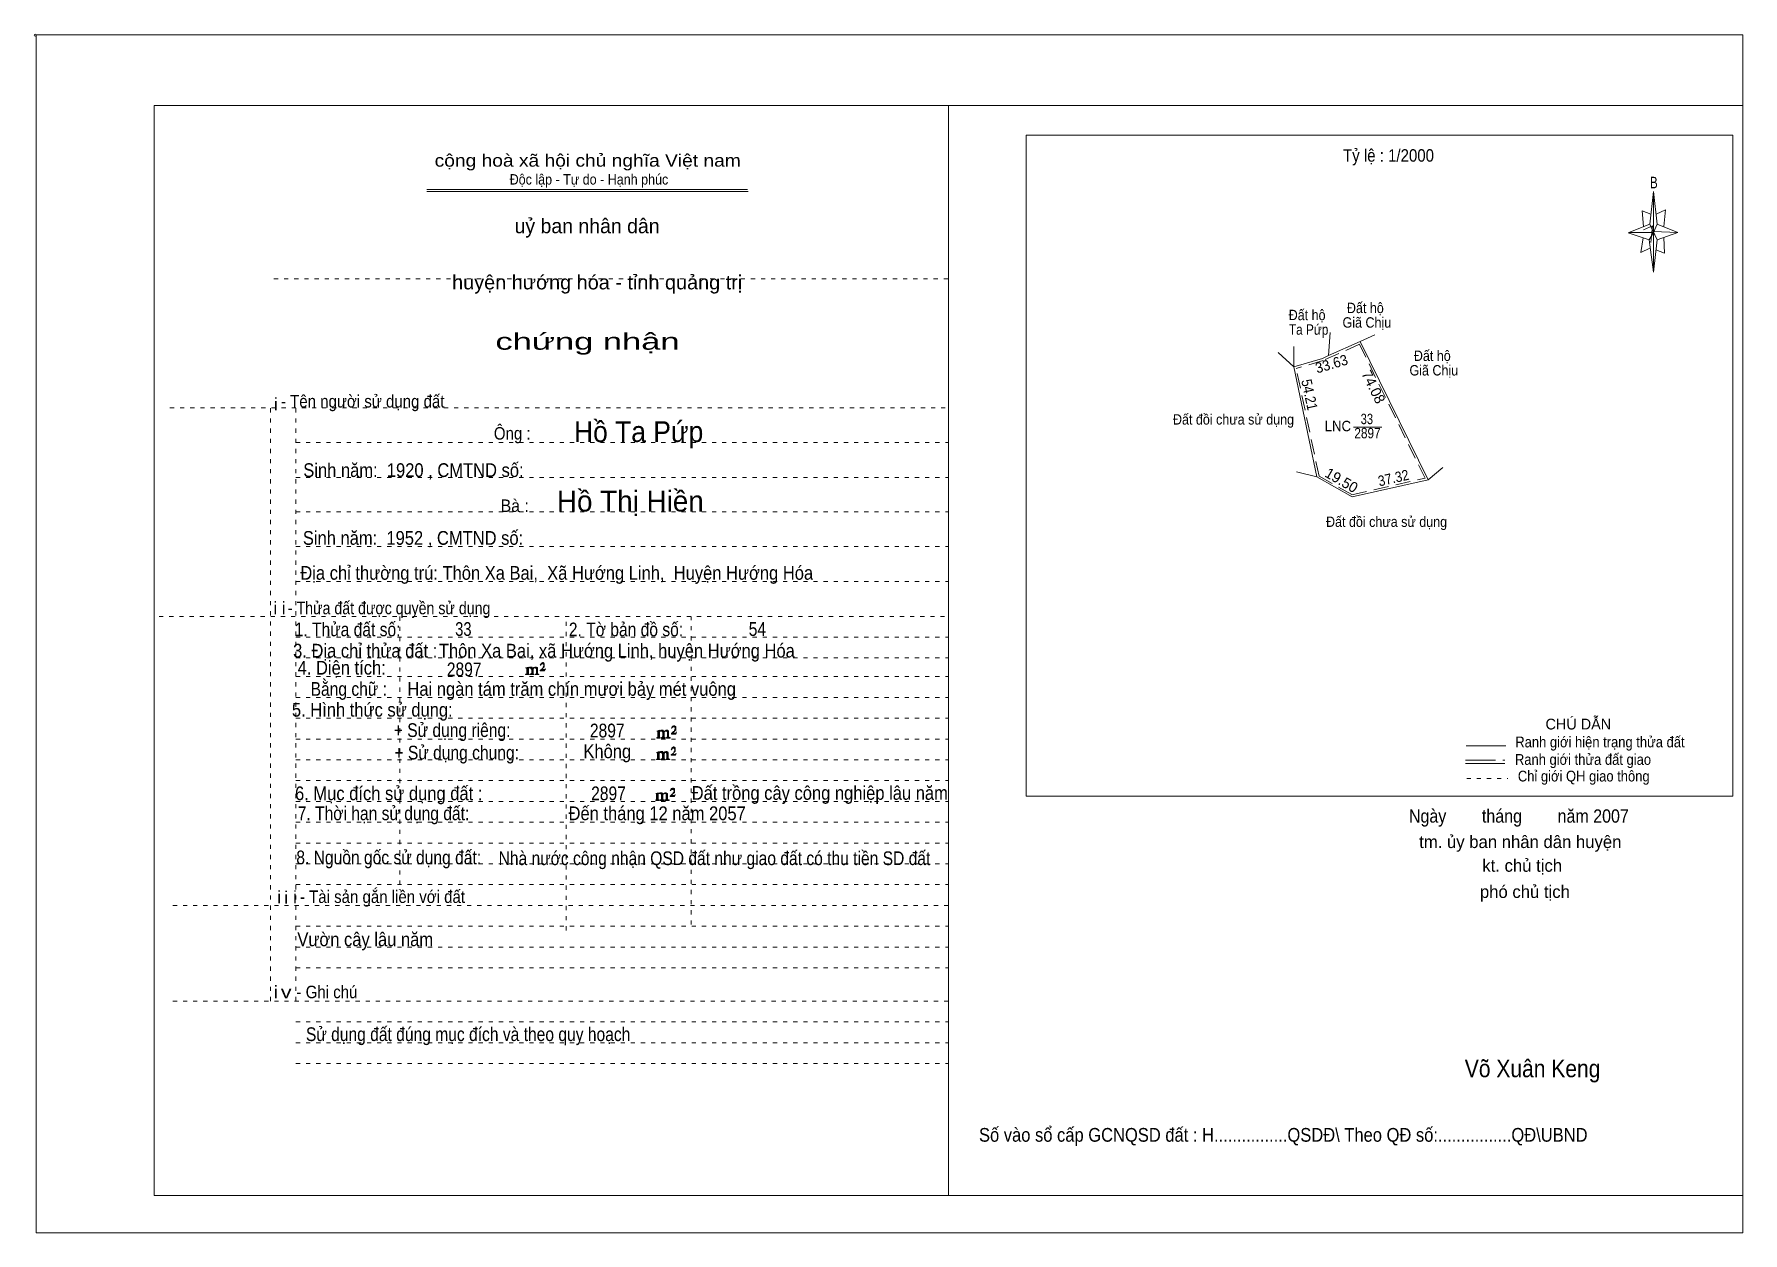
# Model space of a CAD drawing. Header units: centimetres. Extents: x -1.6 to 39.5, y -3.3 to 25.5.
import ezdxf
from ezdxf.enums import TextEntityAlignment as Align

# ---------------------------------------------------------------- set-up
doc = ezdxf.new("R2010")
doc.units = ezdxf.units.CM
doc.header["$LTSCALE"] = 0.12
for name, pattern in [('DOTTED', [1.5, 0.3, -1.2]), ('LONG_DASHED', [7.5, 6, -1.5]), ('MEDIUM_DASHED', [4.5, 3, -1.5])]:
    doc.linetypes.add(name, pattern=pattern)
for name, color, linetype, lineweight in [('1', 7, 'DOTTED', 13), ('10', 7, 'Continuous', 13), ('4', 7, 'Continuous', 13), ('5', 7, 'Continuous', 13), ('50', 7, 'Continuous', 13)]:
    doc.layers.add(name, color=color, linetype=linetype, lineweight=lineweight)

msp = doc.modelspace()

# ---------------------------------------------------------------- hatches: boundary and pattern name
at = {"layer": '50'}
for points in [[(10.27, 10.13), (10.27, 10.12), (10.27, 10.11), (10.25, 10.11), (10.24, 10.11), (10.24, 10.1), (10.33, 10.1), (10.33, 10.11), (10.32, 10.11), (10.31, 10.11), (10.31, 10.12), (10.31, 10.13), (10.31, 10.24), (10.31, 10.25), (10.32, 10.26), (10.34, 10.26), (10.35, 10.26), (10.36, 10.26), (10.37, 10.25), (10.39, 10.22), (10.39, 10.13), (10.37, 10.12), (10.37, 10.11), (10.36, 10.11), (10.35, 10.11), (10.35, 10.1), (10.44, 10.1), (10.44, 10.11), (10.43, 10.11), (10.42, 10.11), (10.42, 10.12), (10.42, 10.13), (10.42, 10.24), (10.44, 10.26), (10.45, 10.26), (10.46, 10.26), (10.49, 10.26), (10.49, 10.25), (10.5, 10.24), (10.5, 10.22), (10.5, 10.13), (10.5, 10.12), (10.49, 10.11), (10.49, 10.11), (10.47, 10.11), (10.47, 10.1), (10.56, 10.1), (10.56, 10.11), (10.55, 10.11), (10.54, 10.11), (10.53, 10.12), (10.53, 10.13), (10.53, 10.2), (10.53, 10.25), (10.53, 10.26), (10.52, 10.27), (10.5, 10.28), (10.47, 10.28), (10.46, 10.28), (10.44, 10.27), (10.41, 10.25), (10.41, 10.26), (10.4, 10.28), (10.39, 10.28), (10.37, 10.28), (10.35, 10.28), (10.34, 10.28), (10.32, 10.26), (10.31, 10.26), (10.31, 10.25), (10.31, 10.25), (10.31, 10.26), (10.31, 10.28), (10.24, 10.26), (10.24, 10.26), (10.25, 10.26), (10.27, 10.25), (10.27, 10.24), (10.27, 10.23)], [(10.69, 10.19), (10.72, 10.24), (10.72, 10.24), (10.71, 10.22), (10.69, 10.22), (10.68, 10.22), (10.63, 10.22), (10.66, 10.26), (10.67, 10.27), (10.69, 10.28), (10.69, 10.3), (10.69, 10.32), (10.69, 10.34), (10.69, 10.35), (10.69, 10.37), (10.68, 10.38), (10.67, 10.38), (10.66, 10.39), (10.65, 10.39), (10.63, 10.38), (10.63, 10.38), (10.62, 10.37), (10.61, 10.35), (10.59, 10.33), (10.61, 10.33), (10.61, 10.35), (10.62, 10.35), (10.63, 10.36), (10.65, 10.36), (10.66, 10.36), (10.67, 10.35), (10.68, 10.35), (10.68, 10.32), (10.68, 10.3), (10.66, 10.28), (10.66, 10.26), (10.65, 10.25), (10.59, 10.2), (10.59, 10.19)], [(13.42, 8.61), (13.42, 8.6), (13.42, 8.59), (13.41, 8.59), (13.4, 8.59), (13.4, 8.57), (13.48, 8.57), (13.48, 8.59), (13.47, 8.59), (13.46, 8.59), (13.46, 8.6), (13.46, 8.61), (13.46, 8.72), (13.46, 8.73), (13.47, 8.74), (13.5, 8.74), (13.51, 8.74), (13.52, 8.74), (13.53, 8.73), (13.54, 8.69), (13.54, 8.61), (13.53, 8.6), (13.53, 8.59), (13.52, 8.59), (13.51, 8.59), (13.51, 8.57), (13.6, 8.57), (13.6, 8.59), (13.58, 8.59), (13.57, 8.59), (13.57, 8.6), (13.57, 8.61), (13.57, 8.72), (13.6, 8.74), (13.61, 8.74), (13.62, 8.74), (13.64, 8.74), (13.64, 8.73), (13.65, 8.72), (13.65, 8.69), (13.65, 8.61), (13.65, 8.6), (13.64, 8.59), (13.64, 8.59), (13.63, 8.59), (13.63, 8.57), (13.72, 8.57), (13.72, 8.59), (13.7, 8.59), (13.69, 8.59), (13.68, 8.6), (13.68, 8.61), (13.68, 8.68), (13.68, 8.73), (13.68, 8.74), (13.67, 8.75), (13.65, 8.76), (13.63, 8.76), (13.62, 8.76), (13.6, 8.75), (13.56, 8.73), (13.56, 8.74), (13.55, 8.76), (13.54, 8.76), (13.53, 8.76), (13.51, 8.76), (13.5, 8.76), (13.47, 8.74), (13.46, 8.74), (13.46, 8.73), (13.46, 8.73), (13.46, 8.74), (13.46, 8.76), (13.4, 8.74), (13.4, 8.74), (13.41, 8.74), (13.42, 8.73), (13.42, 8.72), (13.42, 8.71)], [(13.85, 8.67), (13.87, 8.72), (13.87, 8.72), (13.86, 8.69), (13.85, 8.69), (13.84, 8.69), (13.78, 8.69), (13.82, 8.74), (13.83, 8.75), (13.85, 8.76), (13.85, 8.78), (13.85, 8.79), (13.85, 8.82), (13.85, 8.83), (13.85, 8.85), (13.84, 8.86), (13.83, 8.86), (13.82, 8.87), (13.8, 8.87), (13.78, 8.86), (13.78, 8.86), (13.77, 8.85), (13.76, 8.83), (13.75, 8.81), (13.76, 8.81), (13.76, 8.83), (13.77, 8.83), (13.78, 8.84), (13.8, 8.84), (13.82, 8.84), (13.83, 8.83), (13.84, 8.83), (13.84, 8.79), (13.84, 8.78), (13.82, 8.76), (13.82, 8.74), (13.8, 8.73), (13.75, 8.68), (13.75, 8.67)], [(13.41, 8.09), (13.41, 8.08), (13.41, 8.07), (13.4, 8.07), (13.39, 8.07), (13.39, 8.06), (13.48, 8.06), (13.48, 8.07), (13.47, 8.07), (13.45, 8.07), (13.45, 8.08), (13.45, 8.09), (13.45, 8.2), (13.45, 8.21), (13.47, 8.23), (13.49, 8.23), (13.5, 8.23), (13.51, 8.23), (13.52, 8.21), (13.53, 8.18), (13.53, 8.09), (13.52, 8.08), (13.52, 8.07), (13.51, 8.07), (13.5, 8.07), (13.5, 8.06), (13.59, 8.06), (13.59, 8.07), (13.58, 8.07), (13.57, 8.07), (13.57, 8.08), (13.57, 8.09), (13.57, 8.2), (13.59, 8.23), (13.6, 8.23), (13.61, 8.23), (13.63, 8.23), (13.63, 8.21), (13.64, 8.2), (13.64, 8.18), (13.64, 8.09), (13.64, 8.08), (13.63, 8.07), (13.63, 8.07), (13.62, 8.07), (13.62, 8.06), (13.71, 8.06), (13.71, 8.07), (13.7, 8.07), (13.69, 8.07), (13.67, 8.08), (13.67, 8.09), (13.67, 8.17), (13.67, 8.21), (13.67, 8.23), (13.66, 8.24), (13.64, 8.25), (13.62, 8.25), (13.61, 8.25), (13.59, 8.24), (13.55, 8.21), (13.55, 8.23), (13.54, 8.25), (13.53, 8.25), (13.52, 8.25), (13.5, 8.25), (13.49, 8.25), (13.47, 8.23), (13.45, 8.23), (13.45, 8.21), (13.45, 8.21), (13.45, 8.23), (13.45, 8.25), (13.39, 8.23), (13.39, 8.23), (13.4, 8.23), (13.41, 8.21), (13.41, 8.2), (13.41, 8.19)], [(13.84, 8.16), (13.86, 8.2), (13.86, 8.2), (13.85, 8.18), (13.84, 8.18), (13.83, 8.18), (13.77, 8.18), (13.81, 8.23), (13.82, 8.24), (13.84, 8.25), (13.84, 8.27), (13.84, 8.28), (13.84, 8.3), (13.84, 8.31), (13.84, 8.34), (13.83, 8.35), (13.82, 8.35), (13.81, 8.36), (13.8, 8.36), (13.77, 8.35), (13.77, 8.35), (13.76, 8.34), (13.75, 8.31), (13.74, 8.29), (13.75, 8.29), (13.75, 8.31), (13.76, 8.31), (13.77, 8.33), (13.8, 8.33), (13.81, 8.33), (13.82, 8.31), (13.83, 8.31), (13.83, 8.28), (13.83, 8.27), (13.81, 8.25), (13.81, 8.23), (13.8, 8.21), (13.74, 8.17), (13.74, 8.16)], [(13.39, 7.11), (13.39, 7.1), (13.39, 7.09), (13.38, 7.09), (13.37, 7.09), (13.37, 7.07), (13.45, 7.07), (13.45, 7.09), (13.44, 7.09), (13.43, 7.09), (13.43, 7.1), (13.43, 7.11), (13.43, 7.22), (13.43, 7.23), (13.44, 7.24), (13.47, 7.24), (13.48, 7.24), (13.49, 7.24), (13.5, 7.23), (13.51, 7.19), (13.51, 7.11), (13.5, 7.1), (13.5, 7.09), (13.49, 7.09), (13.48, 7.09), (13.48, 7.07), (13.57, 7.07), (13.57, 7.09), (13.55, 7.09), (13.54, 7.09), (13.54, 7.1), (13.54, 7.11), (13.54, 7.22), (13.57, 7.24), (13.58, 7.24), (13.59, 7.24), (13.61, 7.24), (13.61, 7.23), (13.62, 7.22), (13.62, 7.19), (13.62, 7.11), (13.62, 7.1), (13.61, 7.09), (13.61, 7.09), (13.6, 7.09), (13.6, 7.07), (13.69, 7.07), (13.69, 7.09), (13.67, 7.09), (13.66, 7.09), (13.65, 7.1), (13.65, 7.11), (13.65, 7.18), (13.65, 7.23), (13.65, 7.24), (13.64, 7.25), (13.62, 7.26), (13.6, 7.26), (13.59, 7.26), (13.57, 7.25), (13.53, 7.23), (13.53, 7.24), (13.52, 7.26), (13.51, 7.26), (13.5, 7.26), (13.48, 7.26), (13.47, 7.26), (13.44, 7.24), (13.43, 7.24), (13.43, 7.23), (13.43, 7.23), (13.43, 7.24), (13.43, 7.26), (13.37, 7.24), (13.37, 7.24), (13.38, 7.24), (13.39, 7.23), (13.39, 7.22), (13.39, 7.21)], [(13.82, 7.17), (13.84, 7.22), (13.84, 7.22), (13.83, 7.19), (13.82, 7.19), (13.81, 7.19), (13.75, 7.19), (13.79, 7.24), (13.8, 7.25), (13.82, 7.26), (13.82, 7.28), (13.82, 7.29), (13.82, 7.32), (13.82, 7.33), (13.82, 7.35), (13.81, 7.36), (13.8, 7.36), (13.79, 7.37), (13.77, 7.37), (13.75, 7.36), (13.75, 7.36), (13.74, 7.35), (13.73, 7.33), (13.72, 7.31), (13.73, 7.31), (13.73, 7.33), (13.74, 7.33), (13.75, 7.34), (13.77, 7.34), (13.79, 7.34), (13.8, 7.33), (13.81, 7.33), (13.81, 7.29), (13.81, 7.28), (13.79, 7.26), (13.79, 7.24), (13.77, 7.23), (13.72, 7.18), (13.72, 7.17)]]:
    msp.add_hatch(color=256, dxfattribs=at).paths.add_polyline_path(points)

# ---------------------------------------------------------------- linework, layer by layer
at = {"layer": '1', "linetype": 'Continuous'}
for p, q in [((1.31, -2.42), (1.31, 23.78)), ((1.31, 23.78), (39.51, 23.78)), ((20.41, -2.42), (20.41, 23.78)), ((39.51, -2.42), (39.51, 23.78)), ((7.87, 21.76), (15.58, 21.76)), ((7.87, 21.71), (15.59, 21.71)), ((37.26, 20.55), (36.75, 20.72)), ((1.31, -2.42), (39.51, -2.42))]:
    msp.add_line(p, q, dxfattribs=at)
at = {"layer": '1'}
for p, q in [((4.19, 19.61), (20.41, 19.61)), ((1.69, 16.51), (20.41, 16.51)), ((4.11, 2.25), (4.11, 16.51)), ((4.72, 2.25), (4.72, 16.51)), ((4.72, 15.68), (20.41, 15.68)), ((4.72, 14.84), (20.41, 14.84)), ((4.72, 14.01), (20.41, 14.01)), ((4.72, 13.18), (20.41, 13.18)), ((4.72, 12.34), (20.41, 12.34)), ((1.43, 11.5), (20.41, 11.5)), ((7.22, 5.05), (7.22, 11.5)), ((11.22, 3.95), (11.22, 11.5)), ((14.22, 4.09), (14.22, 11.5)), ((4.72, 11), (20.41, 11)), ((4.72, 10.5), (20.41, 10.5)), ((4.72, 10.05), (20.41, 10.05)), ((4.72, 9.55), (20.41, 9.55)), ((4.72, 9.05), (20.41, 9.05)), ((4.72, 8.55), (20.41, 8.55)), ((4.72, 8.05), (20.41, 8.05)), ((4.72, 7.55), (20.41, 7.55)), ((4.72, 7.05), (20.41, 7.05)), ((4.72, 6.55), (20.41, 6.55)), ((4.72, 6.05), (20.41, 6.05)), ((4.72, 5.55), (20.41, 5.55)), ((4.72, 5.05), (20.41, 5.05)), ((1.76, 4.55), (20.41, 4.55)), ((4.72, 4.05), (20.41, 4.05)), ((4.72, 3.55), (20.41, 3.55)), ((4.72, 3.05), (20.41, 3.05)), ((1.76, 2.25), (20.41, 2.25)), ((4.72, 1.75), (20.41, 1.75)), ((4.72, 1.25), (20.41, 1.25)), ((4.72, 0.75), (20.41, 0.75))]:
    msp.add_line(p, q, dxfattribs=at)
at = {"layer": '1', "linetype": 'Continuous'}
msp.add_lwpolyline([(-1.53, -3.32), (39.51, -3.32), (39.51, 25.48), (-1.53, 25.48)], close=True, dxfattribs=at)
msp.add_lwpolyline([(37.27, 20.35), (37.06, 20.25), (37.11, 20.6)], dxfattribs=at)
at = {"layer": '10'}
for p, q in [((29.59, 18.32), (29.55, 17.77)), ((30.66, 18.27), (30.31, 18.11)), ((28.71, 17.5), (28.34, 17.84)), ((28.71, 17.5), (28.71, 17.99)), ((29.27, 14.85), (28.71, 17.5)), ((29.27, 14.85), (28.78, 14.97)), ((31.94, 14.78), (32.3, 15.08))]:
    msp.add_line(p, q, dxfattribs=at)
at = {"layer": '10', "linetype": 'MEDIUM_DASHED'}
for p, q in [((30.29, 18.04), (29.42, 17.65)), ((31.87, 14.82), (30.29, 18.04)), ((29.42, 17.65), (28.77, 17.46)), ((29.32, 14.87), (28.77, 17.46)), ((29.32, 14.87), (30.14, 14.41)), ((30.11, 14.42), (31.87, 14.82))]:
    msp.add_line(p, q, dxfattribs=at)
at = {"layer": '10', "linetype": 'LONG_DASHED'}
msp.add_line((30.15, 16.05), (30.83, 16.05), dxfattribs=at)
at = {"layer": '10'}
msp.add_lwpolyline([(29.27, 14.85), (30.12, 14.37), (31.94, 14.78), (30.31, 18.11), (29.55, 17.77), (29.4, 17.7), (28.71, 17.5)], dxfattribs=at)
at = {"layer": '4'}
for p, q in [((32.86, 8.39), (33.81, 8.39)), ((32.84, 7.96), (33.79, 7.96))]:
    msp.add_line(p, q, dxfattribs=at)
at = {"layer": '4', "linetype": 'LONG_DASHED'}
msp.add_line((32.84, 8.04), (33.79, 8.04), dxfattribs=at)
at = {"layer": '4', "linetype": 'DOTTED'}
msp.add_line((32.87, 7.6), (33.86, 7.6), dxfattribs=at)
at = {"layer": '4'}
msp.add_lwpolyline([(22.28, 23.07), (39.27, 23.07), (39.27, 7.18), (22.28, 7.18)], close=True, dxfattribs=at)
msp.add_circle((-1.55, 25.47), 0.025, dxfattribs=at)
at = {"layer": '5'}
for p, q in [((37.27, 20.93), (37.36, 21.71)), ((37.45, 20.55), (37.36, 19.77)), ((37.45, 20.93), (37.95, 20.73)), ((37.61, 20.61), (37.63, 20.23)), ((37.63, 20.23), (37.42, 20.31))]:
    msp.add_line(p, q, dxfattribs=at)
for points in [[(37.36, 21.71), (37.45, 20.93), (37.36, 20.73)], [(37.36, 20.73), (36.77, 20.73), (37.27, 20.93), (37.45, 20.55), (37.95, 20.73), (37.36, 20.75)], [(37.36, 20.73), (37.36, 19.77), (37.26, 20.55)]]:
    msp.add_lwpolyline(points, close=True, dxfattribs=at)
for points in [[(37.3, 21.17), (37.09, 21.25), (37.12, 20.87)], [(37.43, 21.17), (37.65, 21.27), (37.61, 20.87)], [(37.36, 20.73), (37.27, 20.93), (36.77, 20.73)], [(37.12, 20.79), (37.34, 20.89), (37.3, 20.49)], [(37.36, 20.73), (37.45, 20.55), (37.95, 20.73)]]:
    msp.add_lwpolyline(points, dxfattribs=at)
at = {"layer": '50'}
for points in [[(10.27, 10.13), (10.27, 10.12), (10.27, 10.11), (10.25, 10.11), (10.24, 10.11), (10.24, 10.1), (10.33, 10.1), (10.33, 10.11), (10.32, 10.11), (10.31, 10.11), (10.31, 10.12), (10.31, 10.13), (10.31, 10.24), (10.31, 10.25), (10.32, 10.26), (10.34, 10.26), (10.35, 10.26), (10.36, 10.26), (10.37, 10.25), (10.39, 10.22), (10.39, 10.13), (10.37, 10.12), (10.37, 10.11), (10.36, 10.11), (10.35, 10.11), (10.35, 10.1), (10.44, 10.1), (10.44, 10.11), (10.43, 10.11), (10.42, 10.11), (10.42, 10.12), (10.42, 10.13), (10.42, 10.24), (10.44, 10.26), (10.45, 10.26), (10.46, 10.26), (10.49, 10.26), (10.49, 10.25), (10.5, 10.24), (10.5, 10.22), (10.5, 10.13), (10.5, 10.12), (10.49, 10.11), (10.49, 10.11), (10.47, 10.11), (10.47, 10.1), (10.56, 10.1), (10.56, 10.11), (10.55, 10.11), (10.54, 10.11), (10.53, 10.12), (10.53, 10.13), (10.53, 10.2), (10.53, 10.25), (10.53, 10.26), (10.52, 10.27), (10.5, 10.28), (10.47, 10.28), (10.46, 10.28), (10.44, 10.27), (10.41, 10.25), (10.41, 10.26), (10.4, 10.28), (10.39, 10.28), (10.37, 10.28), (10.35, 10.28), (10.34, 10.28), (10.32, 10.26), (10.31, 10.26), (10.31, 10.25), (10.31, 10.25), (10.31, 10.26), (10.31, 10.28), (10.24, 10.26), (10.24, 10.26), (10.25, 10.26), (10.27, 10.25), (10.27, 10.24), (10.27, 10.23)], [(10.69, 10.19), (10.72, 10.24), (10.72, 10.24), (10.71, 10.22), (10.69, 10.22), (10.68, 10.22), (10.63, 10.22), (10.66, 10.26), (10.67, 10.27), (10.69, 10.28), (10.69, 10.3), (10.69, 10.32), (10.69, 10.34), (10.69, 10.35), (10.69, 10.37), (10.68, 10.38), (10.67, 10.38), (10.66, 10.39), (10.65, 10.39), (10.63, 10.38), (10.63, 10.38), (10.62, 10.37), (10.61, 10.35), (10.59, 10.33), (10.61, 10.33), (10.61, 10.35), (10.62, 10.35), (10.63, 10.36), (10.65, 10.36), (10.66, 10.36), (10.67, 10.35), (10.68, 10.35), (10.68, 10.32), (10.68, 10.3), (10.66, 10.28), (10.66, 10.26), (10.65, 10.25), (10.59, 10.2), (10.59, 10.19)], [(13.42, 8.61), (13.42, 8.6), (13.42, 8.59), (13.41, 8.59), (13.4, 8.59), (13.4, 8.57), (13.48, 8.57), (13.48, 8.59), (13.47, 8.59), (13.46, 8.59), (13.46, 8.6), (13.46, 8.61), (13.46, 8.72), (13.46, 8.73), (13.47, 8.74), (13.5, 8.74), (13.51, 8.74), (13.52, 8.74), (13.53, 8.73), (13.54, 8.69), (13.54, 8.61), (13.53, 8.6), (13.53, 8.59), (13.52, 8.59), (13.51, 8.59), (13.51, 8.57), (13.6, 8.57), (13.6, 8.59), (13.58, 8.59), (13.57, 8.59), (13.57, 8.6), (13.57, 8.61), (13.57, 8.72), (13.6, 8.74), (13.61, 8.74), (13.62, 8.74), (13.64, 8.74), (13.64, 8.73), (13.65, 8.72), (13.65, 8.69), (13.65, 8.61), (13.65, 8.6), (13.64, 8.59), (13.64, 8.59), (13.63, 8.59), (13.63, 8.57), (13.72, 8.57), (13.72, 8.59), (13.7, 8.59), (13.69, 8.59), (13.68, 8.6), (13.68, 8.61), (13.68, 8.68), (13.68, 8.73), (13.68, 8.74), (13.67, 8.75), (13.65, 8.76), (13.63, 8.76), (13.62, 8.76), (13.6, 8.75), (13.56, 8.73), (13.56, 8.74), (13.55, 8.76), (13.54, 8.76), (13.53, 8.76), (13.51, 8.76), (13.5, 8.76), (13.47, 8.74), (13.46, 8.74), (13.46, 8.73), (13.46, 8.73), (13.46, 8.74), (13.46, 8.76), (13.4, 8.74), (13.4, 8.74), (13.41, 8.74), (13.42, 8.73), (13.42, 8.72), (13.42, 8.71)], [(13.85, 8.67), (13.87, 8.72), (13.87, 8.72), (13.86, 8.69), (13.85, 8.69), (13.84, 8.69), (13.78, 8.69), (13.82, 8.74), (13.83, 8.75), (13.85, 8.76), (13.85, 8.78), (13.85, 8.79), (13.85, 8.82), (13.85, 8.83), (13.85, 8.85), (13.84, 8.86), (13.83, 8.86), (13.82, 8.87), (13.8, 8.87), (13.78, 8.86), (13.78, 8.86), (13.77, 8.85), (13.76, 8.83), (13.75, 8.81), (13.76, 8.81), (13.76, 8.83), (13.77, 8.83), (13.78, 8.84), (13.8, 8.84), (13.82, 8.84), (13.83, 8.83), (13.84, 8.83), (13.84, 8.79), (13.84, 8.78), (13.82, 8.76), (13.82, 8.74), (13.8, 8.73), (13.75, 8.68), (13.75, 8.67)], [(13.41, 8.09), (13.41, 8.08), (13.41, 8.07), (13.4, 8.07), (13.39, 8.07), (13.39, 8.06), (13.48, 8.06), (13.48, 8.07), (13.47, 8.07), (13.45, 8.07), (13.45, 8.08), (13.45, 8.09), (13.45, 8.2), (13.45, 8.21), (13.47, 8.23), (13.49, 8.23), (13.5, 8.23), (13.51, 8.23), (13.52, 8.21), (13.53, 8.18), (13.53, 8.09), (13.52, 8.08), (13.52, 8.07), (13.51, 8.07), (13.5, 8.07), (13.5, 8.06), (13.59, 8.06), (13.59, 8.07), (13.58, 8.07), (13.57, 8.07), (13.57, 8.08), (13.57, 8.09), (13.57, 8.2), (13.59, 8.23), (13.6, 8.23), (13.61, 8.23), (13.63, 8.23), (13.63, 8.21), (13.64, 8.2), (13.64, 8.18), (13.64, 8.09), (13.64, 8.08), (13.63, 8.07), (13.63, 8.07), (13.62, 8.07), (13.62, 8.06), (13.71, 8.06), (13.71, 8.07), (13.7, 8.07), (13.69, 8.07), (13.67, 8.08), (13.67, 8.09), (13.67, 8.17), (13.67, 8.21), (13.67, 8.23), (13.66, 8.24), (13.64, 8.25), (13.62, 8.25), (13.61, 8.25), (13.59, 8.24), (13.55, 8.21), (13.55, 8.23), (13.54, 8.25), (13.53, 8.25), (13.52, 8.25), (13.5, 8.25), (13.49, 8.25), (13.47, 8.23), (13.45, 8.23), (13.45, 8.21), (13.45, 8.21), (13.45, 8.23), (13.45, 8.25), (13.39, 8.23), (13.39, 8.23), (13.4, 8.23), (13.41, 8.21), (13.41, 8.2), (13.41, 8.19)], [(13.84, 8.16), (13.86, 8.2), (13.86, 8.2), (13.85, 8.18), (13.84, 8.18), (13.83, 8.18), (13.77, 8.18), (13.81, 8.23), (13.82, 8.24), (13.84, 8.25), (13.84, 8.27), (13.84, 8.28), (13.84, 8.3), (13.84, 8.31), (13.84, 8.34), (13.83, 8.35), (13.82, 8.35), (13.81, 8.36), (13.8, 8.36), (13.77, 8.35), (13.77, 8.35), (13.76, 8.34), (13.75, 8.31), (13.74, 8.29), (13.75, 8.29), (13.75, 8.31), (13.76, 8.31), (13.77, 8.33), (13.8, 8.33), (13.81, 8.33), (13.82, 8.31), (13.83, 8.31), (13.83, 8.28), (13.83, 8.27), (13.81, 8.25), (13.81, 8.23), (13.8, 8.21), (13.74, 8.17), (13.74, 8.16)], [(13.39, 7.11), (13.39, 7.1), (13.39, 7.09), (13.38, 7.09), (13.37, 7.09), (13.37, 7.07), (13.45, 7.07), (13.45, 7.09), (13.44, 7.09), (13.43, 7.09), (13.43, 7.1), (13.43, 7.11), (13.43, 7.22), (13.43, 7.23), (13.44, 7.24), (13.47, 7.24), (13.48, 7.24), (13.49, 7.24), (13.5, 7.23), (13.51, 7.19), (13.51, 7.11), (13.5, 7.1), (13.5, 7.09), (13.49, 7.09), (13.48, 7.09), (13.48, 7.07), (13.57, 7.07), (13.57, 7.09), (13.55, 7.09), (13.54, 7.09), (13.54, 7.1), (13.54, 7.11), (13.54, 7.22), (13.57, 7.24), (13.58, 7.24), (13.59, 7.24), (13.61, 7.24), (13.61, 7.23), (13.62, 7.22), (13.62, 7.19), (13.62, 7.11), (13.62, 7.1), (13.61, 7.09), (13.61, 7.09), (13.6, 7.09), (13.6, 7.07), (13.69, 7.07), (13.69, 7.09), (13.67, 7.09), (13.66, 7.09), (13.65, 7.1), (13.65, 7.11), (13.65, 7.18), (13.65, 7.23), (13.65, 7.24), (13.64, 7.25), (13.62, 7.26), (13.6, 7.26), (13.59, 7.26), (13.57, 7.25), (13.53, 7.23), (13.53, 7.24), (13.52, 7.26), (13.51, 7.26), (13.5, 7.26), (13.48, 7.26), (13.47, 7.26), (13.44, 7.24), (13.43, 7.24), (13.43, 7.23), (13.43, 7.23), (13.43, 7.24), (13.43, 7.26), (13.37, 7.24), (13.37, 7.24), (13.38, 7.24), (13.39, 7.23), (13.39, 7.22), (13.39, 7.21)], [(13.82, 7.17), (13.84, 7.22), (13.84, 7.22), (13.83, 7.19), (13.82, 7.19), (13.81, 7.19), (13.75, 7.19), (13.79, 7.24), (13.8, 7.25), (13.82, 7.26), (13.82, 7.28), (13.82, 7.29), (13.82, 7.32), (13.82, 7.33), (13.82, 7.35), (13.81, 7.36), (13.8, 7.36), (13.79, 7.37), (13.77, 7.37), (13.75, 7.36), (13.75, 7.36), (13.74, 7.35), (13.73, 7.33), (13.72, 7.31), (13.73, 7.31), (13.73, 7.33), (13.74, 7.33), (13.75, 7.34), (13.77, 7.34), (13.79, 7.34), (13.8, 7.33), (13.81, 7.33), (13.81, 7.29), (13.81, 7.28), (13.79, 7.26), (13.79, 7.24), (13.77, 7.23), (13.72, 7.18), (13.72, 7.17)]]:
    msp.add_lwpolyline(points, close=True, dxfattribs=at)

# ---------------------------------------------------------------- texts
at = {"layer": '1'}
for s, height, width, p in [('cộng hoà xã hội chủ nghĩa Việt nam', 0.3, 1.15, (11.735, 22.31)), ('Độc lập - Tự do - Hạnh phúc', 0.25, 0.9, (11.765, 21.88)), ('chứng nhận', 0.4, 1.55, (11.73, 17.91)), ('- Tên người sử dụng đất', 0.3, 0.9, (6.325, 16.52)), ('- Thửa đất được quyền sử dụng', 0.3, 0.85, (6.96, 11.55)), ('- Tài sản gắn liền với đất ', 0.3, 0.9, (6.85, 4.61)), ('v', 0.3, 1.3, (4.485, 2.32)), ('- Ghi chú', 0.3, 0.9, (5.465, 2.32))]:
    msp.add_text(s, height=height, dxfattribs=dict(at, width=width)).set_placement(p, align=Align.CENTER)
for s, height, p in [('uỷ ban nhân dân', 0.35, (11.72, 20.71)), ('i', 0.3, (4.235, 16.45)), ('i', 0.3, (4.225, 11.55)), ('i', 0.3, (4.425, 11.55)), ('i', 0.3, (4.315, 4.6)), ('i', 0.3, (4.485, 4.59)), ('i', 0.3, (4.695, 4.6)), ('i', 0.3, (4.235, 2.32))]:
    msp.add_text(s, height=height, dxfattribs=at).set_placement(p, align=Align.CENTER)
at = {"layer": '10'}
for s, height, width, p in [('Tỷ lệ : 1/2000', 0.3, 0.9, (30.99, 22.43)), ('Đất hộ ', 0.25, 0.9, (29.075, 18.62)), ('Đất hộ ', 0.25, 0.9, (30.475, 18.79)), ('Ta Pứp', 0.25, 0.85, (29.07, 18.27)), ('Giã Chịu', 0.25, 0.9, (30.47, 18.44)), ('Đất hộ ', 0.25, 0.9, (32.085, 17.64)), ('Giã Chịu', 0.25, 0.9, (32.08, 17.29)), ('Hồ Ta Pứp', 0.5, 0.95, (12.96, 15.69)), ('Đất đồi chưa sử dụng ', 0.25, 0.9, (27.305, 16.11)), ('2897', 0.25, 0.85, (30.485, 15.78)), ('33', 0.25, 0.8, (30.47, 16.12)), ('Đất đồi chưa sử dụng ', 0.25, 0.9, (30.985, 13.65)), ('Võ Xuân Keng', 0.42, 0.9, (34.455, 0.42))]:
    msp.add_text(s, height=height, dxfattribs=dict(at, width=width)).set_placement(p, align=Align.CENTER)
for s, height, rotation, width, p in [('33.63', 0.25, 16.302, 0.95, (29.655, 17.45)), ('54.21', 0.25, 282.075, 0.9, (28.969, 16.801)), ('37.32', 0.2499, 12.867, 0.9, (31.137, 14.706))]:
    msp.add_text(s, height=height, rotation=rotation, dxfattribs=dict(at, width=width)).set_placement(p, align=Align.CENTER)
for s, rotation, p in [('74.08', 296.081, (30.516, 16.96)), ('19.50', 330.109, (29.798, 14.663))]:
    msp.add_text(s, height=0.2499, rotation=rotation, dxfattribs=at).set_placement(p, align=Align.CENTER)
at = {"layer": '10', "width": 0.95}
msp.add_text('LNC', height=0.25, dxfattribs=at).set_placement((30.09, 15.95), align=Align.RIGHT)
at = {"layer": '10'}
msp.add_text('Hồ Thị Hiền', height=0.5, dxfattribs=at).set_placement((12.76, 14.02), align=Align.CENTER)
at = {"layer": '4'}
msp.add_text('CHÚ DẪN', height=0.2591, dxfattribs=at).set_placement((35.555, 8.78), align=Align.CENTER)
at = {"layer": '4', "width": 0.9}
for s, p in [('Ranh giới hiện trạng thửa đất', (36.075, 8.35)), ('Ranh giới thửa đất giao ', (35.71, 7.93)), ('Chỉ giới QH giao thông', (35.685, 7.53))]:
    msp.add_text(s, height=0.2591, dxfattribs=at).set_placement(p, align=Align.CENTER)
at = {"layer": '5', "width": 0.75}
msp.add_text('B', height=0.276, dxfattribs=at).set_placement((37.37, 21.79), align=Align.CENTER)
at = {"layer": '50'}
for s, height, width, p in [('  huyện hướng hóa - tỉnh quảng trị', 0.34, 1.05, (11.83, 19.36)), ('Ông :', 0.3, 0.9, (9.92, 15.75)), ('Sinh năm:  1920 , CMTND số:  ', 0.33, 0.9, (7.655, 14.85)), ('Bà :', 0.3, 0.95, (9.98, 14.01)), ('Sinh năm:  1952 , CMTND số:  ', 0.33, 0.9, (7.645, 13.22)), ('Địa chỉ thường trú: Thôn Xa Bai,  Xã Hướng Linh,  Huyện Hướng Hóa', 0.33, 0.9, (10.99, 12.38)), ('1. Thửa đất số:  ', 0.33, 0.85, (6.065, 11.02)), ('33', 0.33, 0.8, (8.745, 11.03)), ('2. Tờ bản đồ số:  ', 0.33, 0.85, (12.76, 11.02)), ('54', 0.33, 0.85, (15.815, 11.03)), ('3. Địa chỉ thửa đất : ', 0.33, 0.9, (6.44, 10.51)), ('Thôn Xa Bai, xã Hướng Linh, huyện Hướng Hóa', 0.33, 0.9, (12.435, 10.51)), ('4. Diện tích: ', 0.33, 0.9, (5.875, 10.1)), ('2897', 0.33, 0.85, (8.765, 10.06)), ('Bằng chữ :', 0.33, 0.85, (5.99, 9.59)), ('Hai ngàn tám trăm chín mươi bảy mét vuông', 0.33, 0.9, (11.35, 9.59)), ('5. Hình thức sử dụng:', 0.33, 0.9, (6.555, 9.09)), ('+ Sử dụng riêng:', 0.33, 0.85, (8.475, 8.6)), ('2897', 0.33, 0.85, (12.205, 8.59)), ('+ Sử dụng chung:', 0.33, 0.85, (8.585, 8.06)), ('Không', 0.33, 0.9, (12.205, 8.09)), ('6. Mục đích sử dụng đất :', 0.33, 0.9, (6.95, 7.08)), ('2897', 0.33, 0.85, (12.235, 7.08)), ('Đất trồng cây công nghiệp lâu năm', 0.33, 0.9, (17.315, 7.09)), ('7. Thời hạn sử dụng đất:', 0.33, 0.85, (6.825, 6.6)), ('Đến tháng 12 năm 2057', 0.33, 0.9, (13.405, 6.6)), ('Ngày        tháng        năm 2007', 0.32, 0.9, (34.125, 6.54)), ('8. Nguồn gốc sử dụng đất:', 0.33, 0.85, (6.95, 5.54)), ('Nhà nước công nhận QSD đất như giao đất có thu tiền SD đất ', 0.33, 0.85, (14.835, 5.52)), ('Vườn cây lâu năm', 0.33, 0.9, (6.385, 3.57)), ('Sử dụng đất đúng mục đích và theo quy hoạch', 0.33, 0.85, (8.86, 1.29)), ('Số vào sổ cấp GCNQSD đất : H................QSDĐ\\ Theo QĐ số:................QĐ\\UBND', 0.33, 0.9, (28.46, -1.13))]:
    msp.add_text(s, height=height, dxfattribs=dict(at, width=width)).set_placement(p, align=Align.CENTER)
for s, p in [('tm. ủy ban nhân dân huyện ', (34.215, 5.93)), ('kt. chủ tịch', (34.205, 5.36)), ('phó chủ tịch', (34.27, 4.73))]:
    msp.add_text(s, height=0.3, dxfattribs=at).set_placement(p, align=Align.CENTER)

doc.saveas('drawing.dxf')
